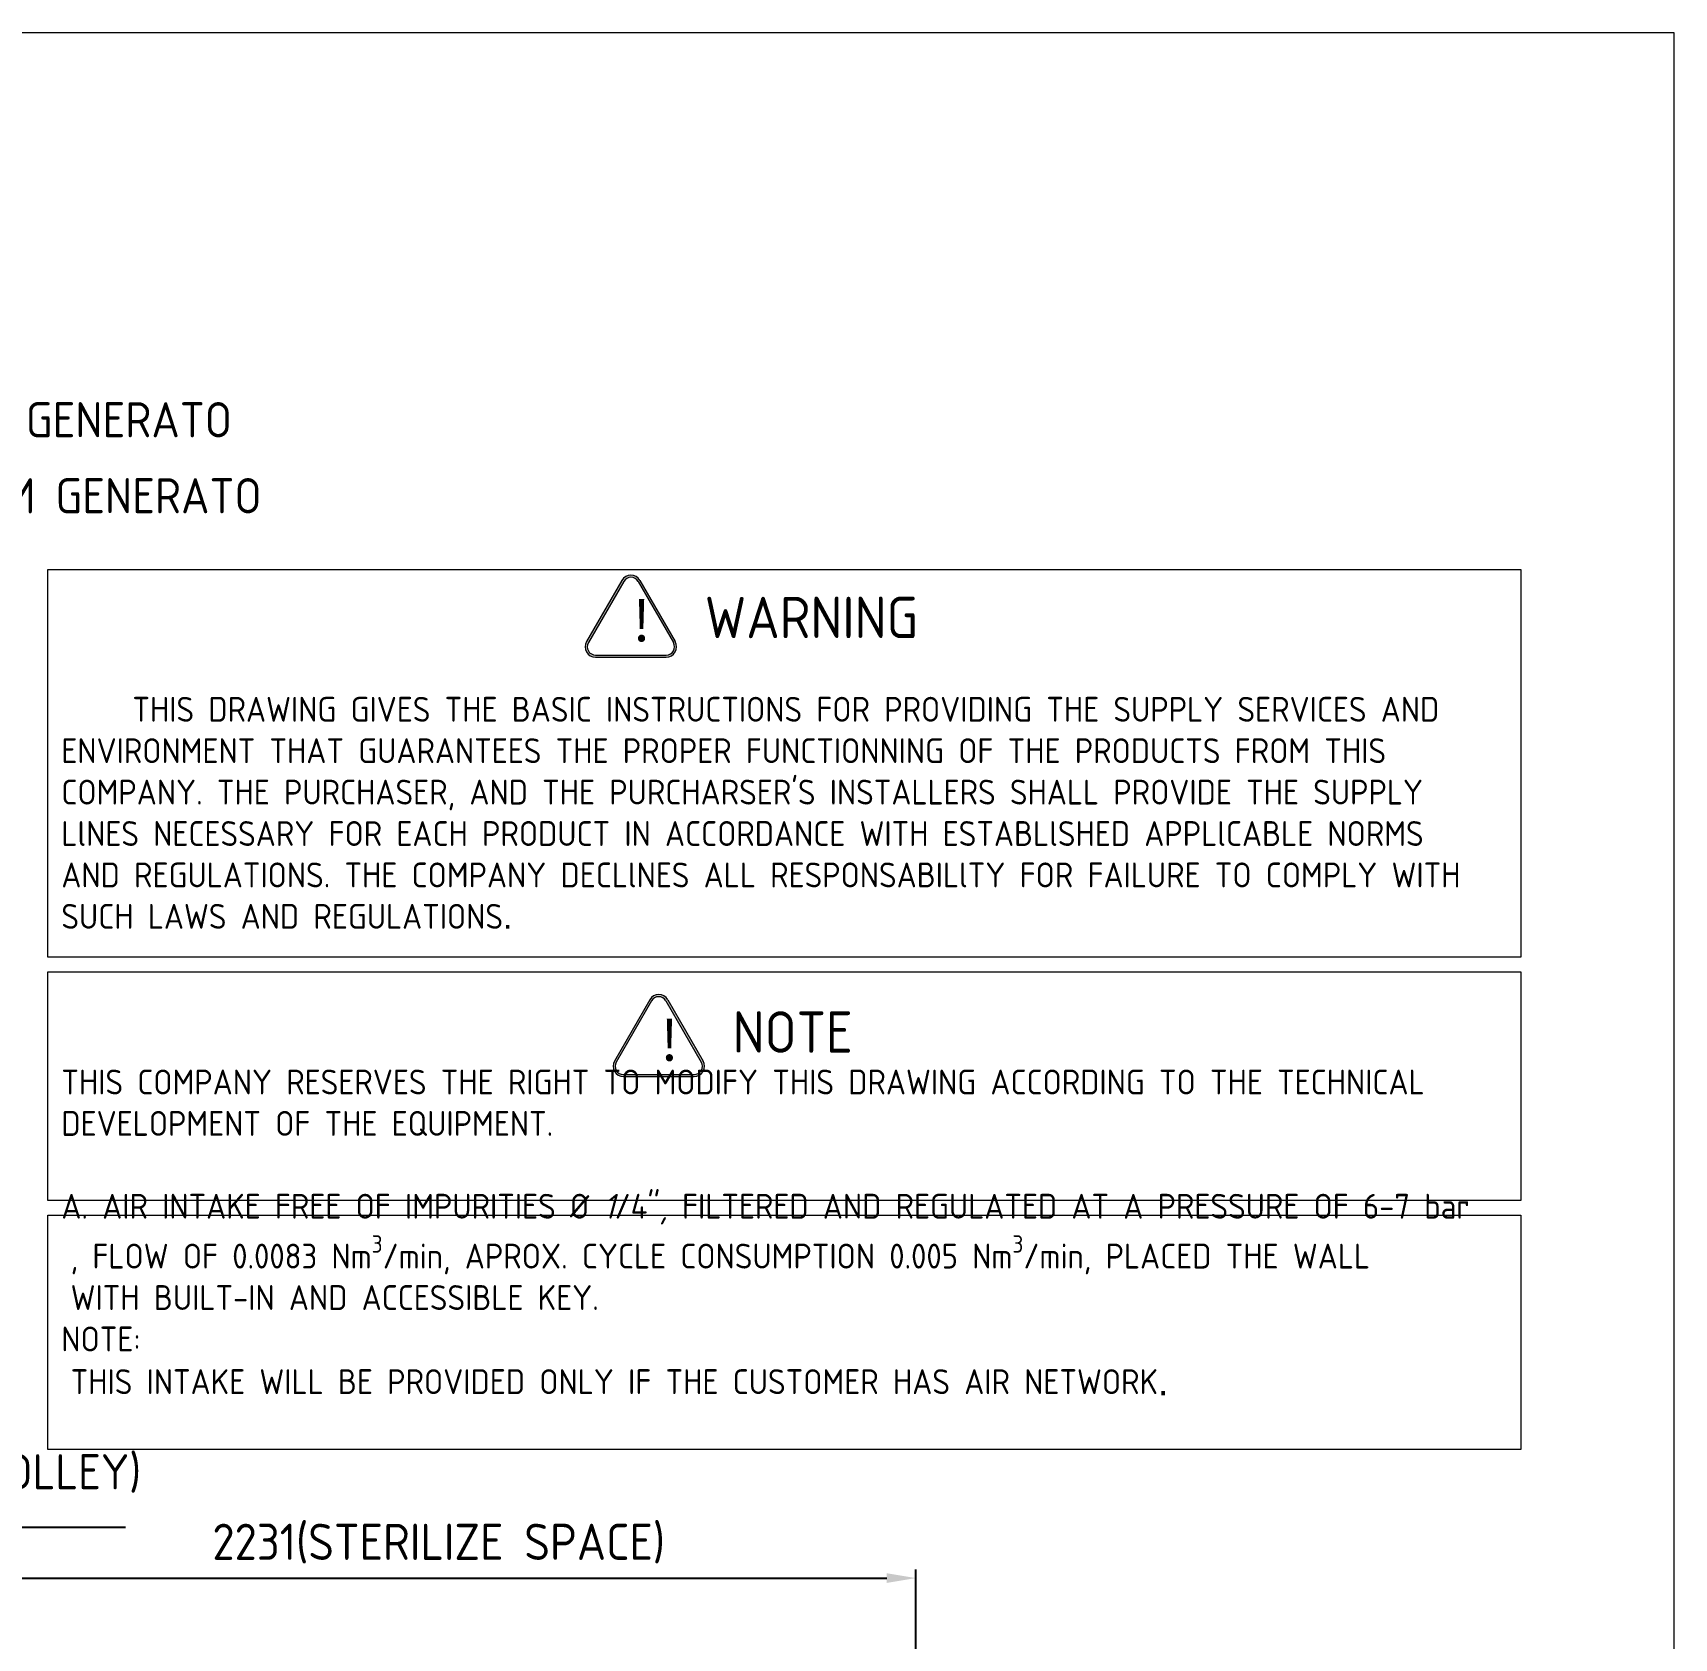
# Model space of a CAD drawing. Header units: millimetres. Extents: x -215875 to -182438, y -22804 to -2215.
# Drawn here: x -186399 to -182438, y -17409 to -13534 of the extents above; entities that cross this region are included whole.
import ezdxf

# ---------------------------------------------------------------- set-up
doc = ezdxf.new("R2010")
doc.units = ezdxf.units.MM
doc.header["$MEASUREMENT"] = 0
doc.layers.add('D', color=3, linetype='Continuous', lineweight=13)
doc.layers.add('F', color=7, linetype='Continuous', lineweight=15)
doc.styles.get("Standard").update_dxf_attribs({"font": 'KAIU.TTF'})
doc.styles.add('STU25', font='isocp2.shx')
doc.dimstyles.new('STU25', dxfattribs={"dimscale": 35, "dimtxt": 2.5, "dimasz": 2, "dimexe": 0.6, "dimexo": 1, "dimgap": 1, "dimtad": 1, "dimdsep": 46, "dimtxsty": 'STU25', "dimcen": 2, "dimazin": 2, "dimtfac": 1, "dimtmove": 0, "dimatfit": 3, "dimfxl": 0, "dimtolj": 1, "dimtzin": 0, "dimarcsym": 0})
doc.dimstyles.new('STU25$7', dxfattribs={"dimscale": 35, "dimtxt": 2.5, "dimasz": 2, "dimexe": 1.25, "dimexo": 0.625, "dimgap": 1, "dimtad": 0, "dimdec": 4, "dimdsep": 46, "dimtxsty": 'STU25', "dimcen": 2.5, "dimazin": 2, "dimtfac": 1, "dimtdec": 4, "dimtmove": 0, "dimatfit": 3, "dimfxl": 0, "dimtolj": 1, "dimtzin": 0, "dimarcsym": 0})

# ---------------------------------------------------------------- blocks, each defined once
blk = doc.blocks.new('*D20')
at = {"layer": 'D', "color": 0, "lineweight": -2}
for p, q in [((-186499.2, -17485.3), (-186499.2, -17242.6)), ((-186429.2, -17263.6), (-184338.2, -17263.6)), ((-184268.2, -17485.3), (-184268.2, -17242.6))]:
    blk.add_line(p, q, dxfattribs=at)
at = {"layer": 'D', "color": 0}
for points in [[(-186429.2, -17251.9), (-186429.2, -17275.3), (-186499.2, -17263.6)], [(-184338.2, -17275.3), (-184338.2, -17251.9), (-184268.2, -17263.6)]]:
    blk.add_solid(points, dxfattribs=at)
at = {"layer": 'Defpoints', "color": 0}
for p in [(-184268.2, -17263.6), (-186499.2, -17520.3), (-184268.2, -17520.3)]:
    blk.add_point(p, dxfattribs=at)
at = {"layer": 'D', "color": 0, "insert": (-185965.6, -17132.3), "char_height": 87.5, "attachment_point": 1, "style": 'STU25'}
blk.add_mtext('\\A1;{\\Fisocp2.shx;2231(STERILIZE SPACE)}', dxfattribs=at)

msp = doc.modelspace()

# ---------------------------------------------------------------- hatches: boundary and pattern name
at = {"layer": 'D'}
h = msp.add_hatch(color=11, dxfattribs=at)
edge = h.paths.add_edge_path()
edge.add_line((-184977.303, -14855.39), (-185062.662, -15003.236))
edge.add_arc((-185041.011, -15015.736), 25, 150, 270)
edge.add_line((-185041.011, -15040.736), (-184870.293, -15040.736))
edge.add_arc((-184870.293, -15015.736), 25, 270, 390)
edge.add_line((-184848.642, -15003.236), (-184934.001, -14855.39))
edge.add_arc((-184955.652, -14867.89), 25, 30, 150)
edge = h.paths.add_edge_path(flags=16)
edge.add_arc((-184955.652, -14867.89), 20, 30, 150)
edge.add_line((-184972.973, -14857.89), (-185058.332, -15005.736))
edge.add_arc((-185041.011, -15015.736), 20, 150, 270)
edge.add_line((-185041.011, -15035.736), (-184870.293, -15035.736))
edge.add_arc((-184870.293, -15015.736), 20, 270, 390)
edge.add_line((-184852.973, -15005.736), (-184938.332, -14857.89))
h = msp.add_hatch(color=11, dxfattribs=at)
edge = h.paths.add_edge_path()
edge.add_ellipse((-184973.769, -16028.09), major_axis=(25, 0), ratio=1, start_angle=150, end_angle=270)
edge.add_line((-184973.769, -16053.09), (-184803.051, -16053.09))
edge.add_ellipse((-184803.051, -16028.09), major_axis=(25, 0), ratio=1, start_angle=270, end_angle=390)
edge.add_line((-184781.4, -16015.59), (-184866.759, -15867.744))
edge.add_ellipse((-184888.41, -15880.244), major_axis=(25, 0), ratio=1, start_angle=30, end_angle=150)
edge.add_line((-184910.06, -15867.744), (-184995.419, -16015.59))
edge = h.paths.add_edge_path(flags=16)
edge.add_ellipse((-184973.769, -16028.09), major_axis=(20, 0), ratio=1, start_angle=150, end_angle=270)
edge.add_line((-184973.769, -16048.09), (-184803.051, -16048.09))
edge.add_ellipse((-184803.051, -16028.09), major_axis=(20, 0), ratio=1, start_angle=270, end_angle=390)
edge.add_line((-184785.73, -16018.09), (-184871.089, -15870.244))
edge.add_ellipse((-184888.41, -15880.244), major_axis=(20, 0), ratio=1, start_angle=30, end_angle=150)
edge.add_line((-184905.73, -15870.244), (-184991.089, -16018.09))

# ---------------------------------------------------------------- linework, layer by layer
at = {"layer": 'D', "color": 11}
for p, q in [((-184977.303, -14855.39), (-185062.662, -15003.236)), ((-184972.973, -14857.89), (-185058.332, -15005.736)), ((-184938.332, -14857.89), (-184852.973, -15005.736)), ((-184934.001, -14855.39), (-184848.642, -15003.236)), ((-185041.011, -15035.736), (-184870.293, -15035.736)), ((-185041.011, -15040.736), (-184870.293, -15040.736)), ((-184910.06, -15867.744), (-184995.419, -16015.59)), ((-184905.73, -15870.244), (-184991.089, -16018.09)), ((-184871.089, -15870.244), (-184785.73, -16018.09)), ((-184866.759, -15867.744), (-184781.4, -16015.59)), ((-184973.769, -16048.09), (-184803.051, -16048.09)), ((-184973.769, -16053.09), (-184803.051, -16053.09))]:
    msp.add_line(p, q, dxfattribs=at)
for points in [[(-186362.365, -14828.887), (-182808.512, -14828.887), (-182808.512, -15765.149), (-186362.365, -15765.149)], [(-186362.365, -15800.3), (-182808.512, -15800.3), (-182808.512, -16352.06), (-186362.365, -16352.06)], [(-186362.365, -16388.005), (-182808.512, -16388.005), (-182808.512, -16953.486), (-186362.365, -16953.486)]]:
    msp.add_lwpolyline(points, close=True, dxfattribs=at)
for centre, radius, start, end in [((-184955.652, -14867.89), 25, 30, 150), ((-184955.652, -14867.89), 20, 30, 150), ((-185041.011, -15015.736), 25, 150, 270), ((-185041.011, -15015.736), 20, 150, 270), ((-184870.293, -15015.736), 25, 270, 30), ((-184870.293, -15015.736), 20, 270, 30), ((-184888.41, -15880.244), 25, 30, 150), ((-184888.41, -15880.244), 20, 30, 150), ((-184973.769, -16028.09), 25, 150, 270), ((-184973.769, -16028.09), 20, 150, 270), ((-184803.051, -16028.09), 25, 270, 30), ((-184803.051, -16028.09), 20, 270, 30)]:
    msp.add_arc(centre, radius, start, end, dxfattribs=at)
at = {"layer": 'F', "color": 6}
msp.add_lwpolyline([(-195623.162, -13533.77), (-195623.162, -22803.77), (-182438.162, -22803.77), (-182438.162, -13533.77)], close=True, dxfattribs=at)
msp.add_lwpolyline([(-195623.162, -13533.77), (-195623.162, -22803.77), (-182438.162, -22803.77), (-182438.162, -13533.77)], close=True, dxfattribs=at)

# ---------------------------------------------------------------- texts
at = {"layer": 'D', "color": 11, "attachment_point": 1, "style": 'STU25'}
for s, insert, char_height in [('{\\C3;1-1 WATER INLET OF STEAM GENERATO}', (-187817.991, -14425.271), 85), ('{\\f標楷體|b0|i0|c136|p65;!}', (-184963.963, -14902.62), 100), ('WARNING', (-184777.45, -14894.871), 100), ('\\A1;\\P\\H0.7042x;     THIS DRAWING GIVES THE BASIC INSTRUCTIONS FOR PROVIDING THE SUPPLY SERVICES AND\\PENVIRONMENT THAT GUARANTEES THE PROPER FUNCTIONNING OF THE PRODUCTS FROM THIS \\PCOMPANY. THE PURCHASER, AND THE PURCHARSER\'S INSTALLERS SHALL PROVIDE THE SUPPLY \\PLlNES NECESSARY FOR EACH PRODUCT IN ACCORDANCE WITH ESTABLlSHED APPLlCABLE NORMS \\PAND REGULATIONS. THE COMPANY DECLlNES ALL RESPONSABILlTY FOR FAILURE TO COMPLY WITH \\PSUCH LAWS AND REGULATIONS\\f????|b0|i0|c0|p54;.\\P\\P\\P\\P\\Fisocp2.shx|c0;THIS COMPANY RESERVES THE RIGHT TO MODIFY THIS DRAWING ACCORDING TO THE TECHNICAL \\PDEVELOPMENT OF THE EQUIPMENT.\\P\\PA. AIR INTAKE FREE OF IMPURITIES %%C \\fISOCP2|b0|i1|c0|p2;1\\Fisocp2.shx|c0;/4"\\fISOCP2|b0|i1|c0|p2;, \\Fisocp2.shx|c0;FILTERED AND REGULATED AT A PRESSURE OF 6-7 bar\\P\\f????|b0|i0|c0|p54; \\Fisocp2.shx|c0;, FLOW OF 0.0083 Nm{\\H0.7x;\\S3^ ;}\\H1.0003x;/min, APROX. CYCLE CONSUMPTION 0.005 Nm{\\H0.7x;\\S3^ ;}\\H1.0003x;/min, PLACED THE WALL \\P\\f????|b0|i0|c0|p54; \\Fisocp2.shx|c0;WITH BUILT-IN AND ACCESSIBLE KEY.\\PNOTE:\\P\\f????|b0|i0|c0|p54; \\Fisocp2.shx|c0;THIS INTAKE WILL BE PROVIDED ONLY IF THE CUSTOMER HAS AIR NETWORK\\fArial|b0|i0|c0|p34;\\H1.1x;.', (-186329.951, -14994.65), 85.150918), ('{\\f標楷體|b0|i0|c136|p65;!}', (-184896.72, -15914.974), 100), ('NOTE', (-184710.208, -15895.606), 100)]:
    msp.add_mtext(s, dxfattribs=dict(at, insert=insert, char_height=char_height))
at = {"layer": 'D', "color": 11, "char_height": 85, "attachment_point": 1}
for s, insert in [('{\\Fisocp2.shx;\\C3;5 WATER OUTLET OF STEAM GENERATO}', (-187774.929, -14608.666)), ('{\\Fisocp2.shx|c136;\\C3;MIN SPACE \\P(WITH LOAD TROLLEY)}', (-187205.095, -16822.74))]:
    msp.add_mtext(s, dxfattribs=dict(at, insert=insert))

# ---------------------------------------------------------------- dimensions: what is measured, and where the dimension line sits
at = {"layer": 'D'}
dim = msp.add_linear_dim(base=(-184268.204, -17263.592), p1=(-186499.204, -17520.271), p2=(-184268.204, -17520.271), text='{\\Fisocp2.shx;<>(STERILIZE SPACE)}', dimstyle='STU25', dxfattribs=at)
dim.commit()
dim.dimension.update_dxf_attribs({"geometry": '*D20', "text_midpoint": (-185383.704, -17180.467)})

# ---------------------------------------------------------------- leaders
msp.add_leader([(-187403.478, -16836.22), (-187140.709, -17140.854), (-186175.27, -17140.854)], dimstyle='STU25$7', override={"dimgap": 1, "dimtad": 0}, dxfattribs=at)

doc.saveas('drawing.dxf')
